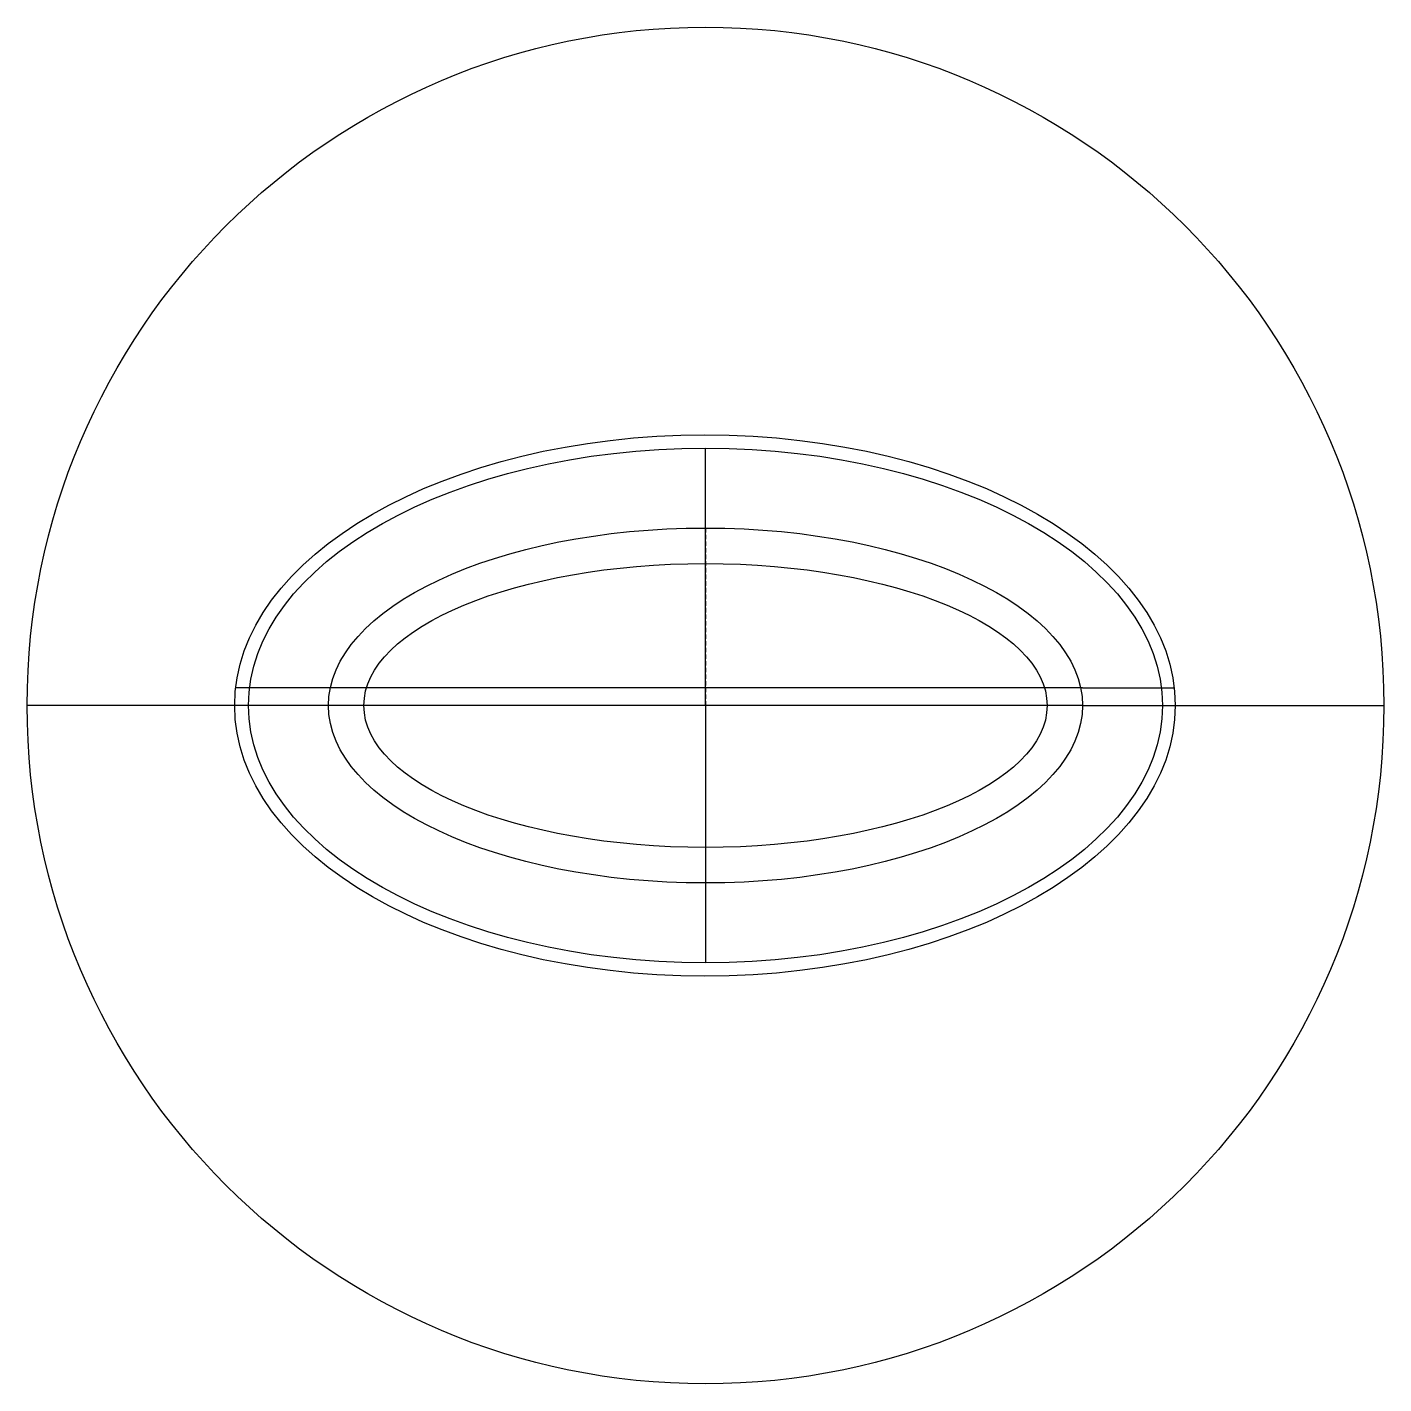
# Model space of a CAD drawing. Header units: millimetres. Extents: x -76 to 76, y -76 to 76.
import ezdxf

# ---------------------------------------------------------------- set-up
doc = ezdxf.new("R2010")
doc.units = ezdxf.units.MM
doc.linetypes.add('DASHED', pattern=[0.75, 0.5, -0.25])
doc.layers.get('0').update_dxf_attribs({"linetype": 'CONTINUOUS'})

msp = doc.modelspace()

# ---------------------------------------------------------------- linework, layer by layer
for p, q in [((0, 20), (0, 29)), ((0, 0), (0, 20)), ((-51.5, 2), (-52.95, 2)), ((-42.5, 2), (-51.5, 2)), ((42.5, 2), (-42.5, 2)), ((42.5, 2), (51.5, 2)), ((51.5, 2), (52.82, 2)), ((42.5, 0), (-42.5, 0)), ((0, 0), (0, -20)), ((42.5, 0), (51.5, 0)), ((51.5, 0), (52.94, 0)), ((52.94, 0), (76.45, 0)), ((-53.06, 0), (-76.45, 0)), ((-51.5, 0), (-53.06, 0)), ((-42.5, 0), (-51.5, 0)), ((0, -20), (0, -29))]:
    msp.add_line(p, q)
at = {"linetype": 'DASHED'}
for p, q in [((0, 20), (0, -20)), ((42.5, 0), (-42.5, 0))]:
    msp.add_line(p, q, dxfattribs=at)
msp.add_circle((0, 0), 76.45)
for centre, major_axis, ratio in [((-0.06, 0), (-53, 0), 0.575472), ((0, 0), (-51.5, 0), 0.563107), ((0, 0), (-42.5, 0), 0.470588), ((0, 0), (-38.5, 0), 0.415584)]:
    msp.add_ellipse(centre, major_axis=major_axis, ratio=ratio)
msp.add_point((0, 0))

doc.saveas('drawing.dxf')
